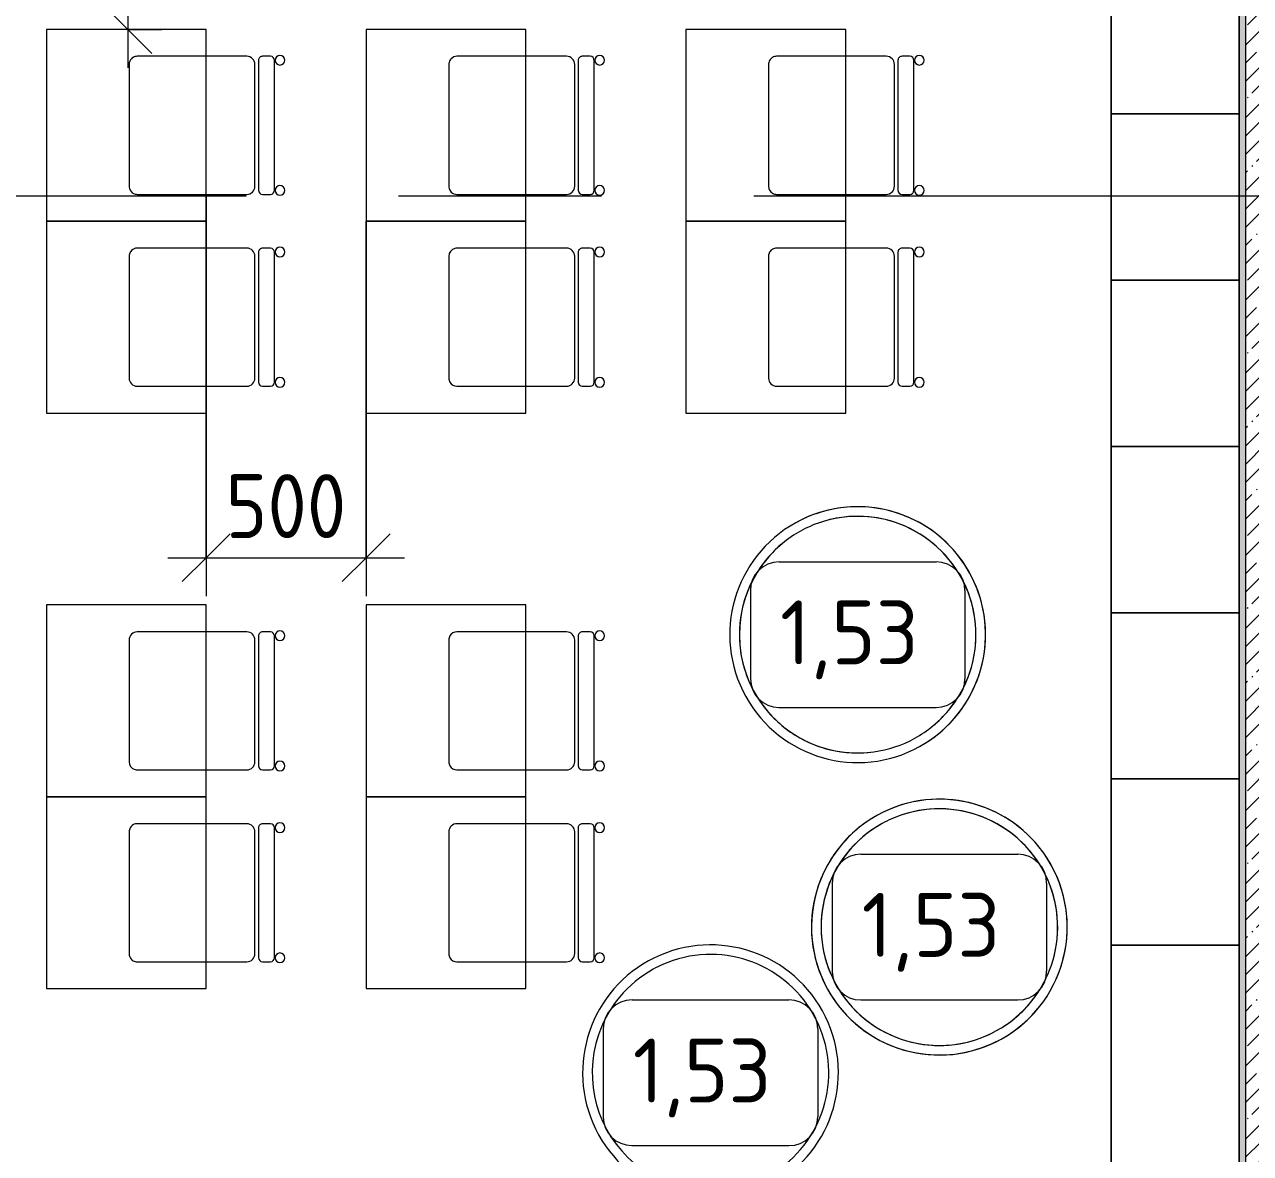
# Model space of a CAD drawing. Header units: millimetres. Extents: x 957 to 228198, y -8553 to 29000.
# Drawn here: x 33343 to 37178, y 605 to 4135 of the extents above; entities that cross this region are included whole.
import ezdxf

# ---------------------------------------------------------------- set-up
doc = ezdxf.new("R2010")
doc.units = ezdxf.units.MM
doc.linetypes.add('Осевая', pattern=[3175, 635, -476.25, 1587.5, -476.25])
for name, color, linetype, lineweight in [('A-ANNO-DIMS', 7, 'Continuous', 9), ('A-ANNO-DIMS-100', 7, 'Continuous', 9), ('A-WALL', 7, 'Continuous', 9), ('I-FURN-IDEN', 7, 'Continuous', 9), ('I-WALL', 7, 'Continuous', 9), ('Оси-2', 7, 'Осевая', 9)]:
    doc.layers.add(name, color=color, linetype=linetype, lineweight=lineweight)
doc.layers.add('A-WALL-FNSH-1', color=9, linetype='Continuous', lineweight=9, true_color=0x808080)
doc.layers.add('I-FURN-1', color=9, linetype='Continuous', lineweight=9, true_color=0x808080)
doc.styles.add('GOST Common_3', font='GOST_Common.ttf', dxfattribs={"height": 200})
doc.styles.add('ISOCPEUR_3', font='isocpeur.ttf', dxfattribs={"width": 0.9, "height": 200})
doc.dimstyles.new('ISO-2_0_0_9К_Средний_округл2_1', dxfattribs={"dimscale": 304.8, "dimtxt": 199.196235, "dimasz": 0.492126, "dimexe": 0.393701, "dimexo": 0, "dimgap": 0, "dimtad": 1, "dimdec": 0, "dimrnd": 10, "dimzin": 0, "dimdsep": 46, "dimtxsty": 'ISOCPEUR_3', "dimblk1": 'OBLIQUE', "dimblk2": 'OBLIQUE', "dimsah": 1, "dimcen": 0.09, "dimdle": 0.393701, "dimazin": 0, "dimtfac": 1, "dimtdec": 4, "dimtix": 1, "dimtmove": 0, "dimatfit": 3, "dimfxl": 1, "dimtvp": 1, "dimtolj": 1, "dimtzin": 0, "dimarcsym": 2})

# ---------------------------------------------------------------- blocks, each defined once
blk = doc.blocks.new('ПУФ - 1_53-25461890-План расстановки мебели и оборудования 3 этажа в осях 12-23')
at = {"layer": 'I-FURN-1'}
for radius, start, end in [(400, 0, 180), (400, 0, 180), (370, 10.5882, 158.8235), (370, 105.8824, 116.4706), (370, 95.2941, 105.8824), (370, 84.7059, 95.2941), (370, 74.1176, 84.7059), (370, 52.9412, 74.1176), (370, 116.4706, 127.0588), (370, 127.0588, 137.6471), (370, 31.7647, 52.9412), (370, 137.6471, 158.8235), (370, 10.5882, 31.7647), (370, 158.8235, 180), (370, 158.8235, 180), (370, 0, 10.5882), (370, 0, 10.5882), (400, 180, 360), (400, 180, 260), (370, 180, 190.5882), (370, 180, 190.5882), (370, 349.5929, 0), (400, 350, 0), (370, 349.5929, 360), (370, 190.5882, 275.2941), (370, 190.5882, 211.7647), (400, 260, 350), (370, 275.2941, 349.4118), (370, 328.2353, 349.4118), (370, 211.7647, 232.9412), (370, 285.8824, 328.2353), (370, 232.9412, 243.5294), (370, 243.5294, 285.8824)]:
    blk.add_arc((0, 0), radius, start, end, dxfattribs=at)
blk = doc.blocks.new('ПУФ - 1_53-V74-План расстановки мебели и оборудования 3 этажа в осях 12-23')
at = {"layer": 'I-FURN-1'}
for radius, start, end in [(400, 0, 180), (400, 70, 110), (400, 110, 180), (370, 0, 180), (370, 0, 169.4118), (400, 20, 70), (400, 0, 20), (370, 169.4118, 180), (400, 180, 360), (400, 180, 280), (370, 180, 349.4118), (370, 180, 190.5882), (400, 280, 0), (370, 349.5929, 0), (370, 349.5929, 360), (370, 190.5882, 201.1765), (370, 285.8824, 349.4118), (370, 201.1765, 211.7647), (370, 211.7647, 222.3529), (370, 222.3529, 243.5294), (370, 243.5294, 275.2941), (370, 275.2941, 285.8824)]:
    blk.add_arc((0, 0), radius, start, end, dxfattribs=at)
blk = doc.blocks.new('ПУФ - 1_53-V75-План расстановки мебели и оборудования 3 этажа в осях 12-23')
at = {"layer": 'I-FURN-1'}
for radius, start, end in [(400, 0, 180), (400, 0, 180), (370, 42.3529, 180), (370, 42.3529, 180), (370, 0, 42.3529), (370, 0, 42.3529), (400, 180, 360), (400, 180, 0), (370, 180, 181.7599), (370, 180, 181.7599), (370, 349.5929, 0), (370, 181.9303, 349.4118), (370, 181.9303, 349.4118), (370, 349.5929, 360)]:
    blk.add_arc((0, 0), radius, start, end, dxfattribs=at)
blk = doc.blocks.new('Стол базовый прямоугольный - 1_7а-25476368-План расстановки мебели и оборудования 3 этажа в осях 12-23')
at = {"layer": 'I-FURN-1'}
for p, q in [((250, 300), (-250, 300)), ((-250, 300), (-250, -300)), ((250, -300), (250, 300)), ((-250, -300), (250, -300))]:
    blk.add_line(p, q, dxfattribs=at)
blk = doc.blocks.new('Стул Breuer - 1_9а-V82-План расстановки мебели и оборудования 3 этажа в осях 12-23')
at = {"layer": 'I-FURN-1'}
for p, q in [((190.5, 241.3), (-190.5, 241.3)), ((-215.9, 215.9), (-215.9, 0)), ((215.9, 0), (215.9, 215.9)), ((-215.9, 0), (-215.9, -127)), ((215.9, -127), (215.9, 0)), ((-190.5, -152.4), (190.5, -152.4)), ((-215.9, -176.2), (-215.9, -200.8)), ((203.2, -163.5), (-203.2, -163.5)), ((215.9, -200.8), (215.9, -176.2)), ((-203.2, -213.5), (203.2, -213.5))]:
    blk.add_line(p, q, dxfattribs=at)
for centre, radius, start, end in [((-190.5, 215.9), 25.4, 135, 165), ((-190.5, 215.9), 25.4, 90, 135), ((190.5, 215.9), 25.4, 60, 90), ((190.5, 215.9), 25.4, 15, 60), ((-190.5, 215.9), 25.4, 165, 180), ((190.5, 215.9), 25.4, 0, 15), ((-190.5, -127), 25.4, 180, 270), ((190.5, -127), 25.4, 270, 360), ((-203.2, -176.2), 12.7, 90, 180), ((203.2, -176.2), 12.7, 360, 90), ((-203.5, -230.6), 15.1, 360, 180), ((-203.2, -200.8), 12.7, 180, 270), ((203.7, -230.6), 15.1, 360, 180), ((203.2, -200.8), 12.7, 270, 360), ((-203.5, -230.6), 15.1, 180, 360), ((203.7, -230.6), 15.1, 180, 360)]:
    blk.add_arc(centre, radius, start, end, dxfattribs=at)
blk = doc.blocks.new('Стул Breuer - 1_9а-V83-План расстановки мебели и оборудования 3 этажа в осях 12-23')
at = {"layer": 'I-FURN-1'}
for p, q in [((190.5, 241.3), (-190.5, 241.3)), ((-215.9, 215.9), (-215.9, 0)), ((215.9, 0), (215.9, 215.9)), ((-215.9, 0), (-215.9, -127)), ((215.9, -127), (215.9, 0)), ((-190.5, -152.4), (190.5, -152.4)), ((-215.9, -176.2), (-215.9, -200.8)), ((203.2, -163.5), (-203.2, -163.5)), ((215.9, -200.8), (215.9, -176.2)), ((-203.2, -213.5), (203.2, -213.5))]:
    blk.add_line(p, q, dxfattribs=at)
for centre, radius, start, end in [((-190.5, 215.9), 25.4, 120, 165), ((-190.5, 215.9), 25.4, 90, 120), ((190.5, 215.9), 25.4, 45, 90), ((190.5, 215.9), 25.4, 30, 45), ((-190.5, 215.9), 25.4, 165, 180), ((190.5, 215.9), 25.4, 0, 30), ((-190.5, -127), 25.4, 180, 270), ((190.5, -127), 25.4, 270, 360), ((-203.2, -176.2), 12.7, 90, 180), ((203.2, -176.2), 12.7, 360, 90), ((-203.5, -230.6), 15.1, 360, 180), ((-203.2, -200.8), 12.7, 180, 270), ((203.7, -230.6), 15.1, 360, 180), ((203.2, -200.8), 12.7, 270, 360), ((-203.5, -230.6), 15.1, 180, 360), ((203.7, -230.6), 15.1, 180, 360)]:
    blk.add_arc(centre, radius, start, end, dxfattribs=at)
blk = doc.blocks.new('Стул Breuer - 1_9а-V84-План расстановки мебели и оборудования 3 этажа в осях 12-23')
at = {"layer": 'I-FURN-1'}
for p, q in [((190.5, 241.3), (-190.5, 241.3)), ((-215.9, 215.9), (-215.9, 0)), ((215.9, 0), (215.9, 215.9)), ((-215.9, 0), (-215.9, -127)), ((215.9, -127), (215.9, 0)), ((-190.5, -152.4), (190.5, -152.4)), ((-215.9, -176.2), (-215.9, -200.8)), ((203.2, -163.5), (-203.2, -163.5)), ((215.9, -200.8), (215.9, -176.2)), ((-203.2, -213.5), (203.2, -213.5))]:
    blk.add_line(p, q, dxfattribs=at)
for centre, radius, start, end in [((-190.5, 215.9), 25.4, 90, 180), ((190.5, 215.9), 25.4, 60, 90), ((190.5, 215.9), 25.4, 45, 60), ((190.5, 215.9), 25.4, 0, 45), ((-190.5, -127), 25.4, 180, 270), ((190.5, -127), 25.4, 270, 360), ((-203.2, -176.2), 12.7, 90, 180), ((203.2, -176.2), 12.7, 360, 90), ((-203.5, -230.6), 15.1, 360, 180), ((-203.2, -200.8), 12.7, 180, 270), ((203.7, -230.6), 15.1, 360, 180), ((203.2, -200.8), 12.7, 270, 360), ((-203.5, -230.6), 15.1, 180, 360), ((203.7, -230.6), 15.1, 180, 360)]:
    blk.add_arc(centre, radius, start, end, dxfattribs=at)
blk = doc.blocks.new('Стул Breuer - 1_9а-V85-План расстановки мебели и оборудования 3 этажа в осях 12-23')
at = {"layer": 'I-FURN-1'}
for p, q in [((190.5, 241.3), (-190.5, 241.3)), ((-215.9, 215.9), (-215.9, 0)), ((215.9, 0), (215.9, 215.9)), ((-215.9, 0), (-215.9, -127)), ((215.9, -127), (215.9, 0)), ((-190.5, -152.4), (190.5, -152.4)), ((-215.9, -176.2), (-215.9, -200.8)), ((203.2, -163.5), (-203.2, -163.5)), ((215.9, -200.8), (215.9, -176.2)), ((-203.2, -213.5), (203.2, -213.5))]:
    blk.add_line(p, q, dxfattribs=at)
for centre, radius, start, end in [((-190.5, 215.9), 25.4, 90, 165), ((190.5, 215.9), 25.4, 0, 90), ((-190.5, 215.9), 25.4, 165, 180), ((-190.5, -127), 25.4, 180, 270), ((190.5, -127), 25.4, 270, 360), ((-203.2, -176.2), 12.7, 90, 180), ((203.2, -176.2), 12.7, 360, 90), ((-203.5, -230.6), 15.1, 360, 180), ((-203.2, -200.8), 12.7, 180, 270), ((203.7, -230.6), 15.1, 360, 180), ((203.2, -200.8), 12.7, 270, 360), ((-203.5, -230.6), 15.1, 180, 360), ((203.7, -230.6), 15.1, 180, 360)]:
    blk.add_arc(centre, radius, start, end, dxfattribs=at)
blk = doc.blocks.new('Стул Breuer - 1_9а-V86-План расстановки мебели и оборудования 3 этажа в осях 12-23')
at = {"layer": 'I-FURN-1'}
for p, q in [((190.5, 241.3), (-190.5, 241.3)), ((-215.9, 215.9), (-215.9, 0)), ((215.9, 0), (215.9, 215.9)), ((-215.9, 0), (-215.9, -127)), ((215.9, -127), (215.9, 0)), ((-190.5, -152.4), (190.5, -152.4)), ((-215.9, -176.2), (-215.9, -200.8)), ((203.2, -163.5), (-203.2, -163.5)), ((215.9, -200.8), (215.9, -176.2)), ((-203.2, -213.5), (203.2, -213.5))]:
    blk.add_line(p, q, dxfattribs=at)
for centre, radius, start, end in [((-190.5, 215.9), 25.4, 120, 180), ((-190.5, 215.9), 25.4, 90, 120), ((190.5, 215.9), 25.4, 0, 90), ((-190.5, -127), 25.4, 180, 270), ((190.5, -127), 25.4, 270, 360), ((-203.2, -176.2), 12.7, 90, 180), ((203.2, -176.2), 12.7, 360, 90), ((-203.5, -230.6), 15.1, 360, 180), ((-203.2, -200.8), 12.7, 180, 270), ((203.7, -230.6), 15.1, 360, 180), ((203.2, -200.8), 12.7, 270, 360), ((-203.5, -230.6), 15.1, 180, 360), ((203.7, -230.6), 15.1, 180, 360)]:
    blk.add_arc(centre, radius, start, end, dxfattribs=at)
blk = doc.blocks.new('Стул Breuer - 1_9а-V87-План расстановки мебели и оборудования 3 этажа в осях 12-23')
at = {"layer": 'I-FURN-1'}
for p, q in [((190.5, 241.3), (-190.5, 241.3)), ((-215.9, 215.9), (-215.9, 0)), ((215.9, 0), (215.9, 215.9)), ((-215.9, 0), (-215.9, -127)), ((215.9, -127), (215.9, 0)), ((-190.5, -152.4), (190.5, -152.4)), ((-215.9, -176.2), (-215.9, -200.8)), ((203.2, -163.5), (-203.2, -163.5)), ((215.9, -200.8), (215.9, -176.2)), ((-203.2, -213.5), (203.2, -213.5))]:
    blk.add_line(p, q, dxfattribs=at)
for centre, radius, start, end in [((-190.5, 215.9), 25.4, 135, 180), ((-190.5, 215.9), 25.4, 120, 135), ((-190.5, 215.9), 25.4, 105, 120), ((-190.5, 215.9), 25.4, 90, 105), ((190.5, 215.9), 25.4, 75, 90), ((190.5, 215.9), 25.4, 60, 75), ((190.5, 215.9), 25.4, 45, 60), ((190.5, 215.9), 25.4, 0, 45), ((-190.5, -127), 25.4, 180, 270), ((190.5, -127), 25.4, 270, 360), ((-203.2, -176.2), 12.7, 90, 180), ((203.2, -176.2), 12.7, 360, 90), ((-203.5, -230.6), 15.1, 360, 180), ((-203.2, -200.8), 12.7, 180, 270), ((203.7, -230.6), 15.1, 360, 180), ((203.2, -200.8), 12.7, 270, 360), ((-203.5, -230.6), 15.1, 180, 360), ((203.7, -230.6), 15.1, 180, 360)]:
    blk.add_arc(centre, radius, start, end, dxfattribs=at)
blk = doc.blocks.new('Стул Breuer - 1_9а-V88-План расстановки мебели и оборудования 3 этажа в осях 12-23')
at = {"layer": 'I-FURN-1'}
for p, q in [((190.5, 241.3), (-190.5, 241.3)), ((-215.9, 215.9), (-215.9, 0)), ((215.9, 0), (215.9, 215.9)), ((-215.9, 0), (-215.9, -127)), ((215.9, -127), (215.9, 0)), ((-190.5, -152.4), (190.5, -152.4)), ((-215.9, -176.2), (-215.9, -200.8)), ((203.2, -163.5), (-203.2, -163.5)), ((215.9, -200.8), (215.9, -176.2)), ((-203.2, -213.5), (203.2, -213.5))]:
    blk.add_line(p, q, dxfattribs=at)
for centre, radius, start, end in [((-190.5, 215.9), 25.4, 120, 180), ((-190.5, 215.9), 25.4, 90, 120), ((190.5, 215.9), 25.4, 15, 90), ((190.5, 215.9), 25.4, 0, 15), ((-190.5, -127), 25.4, 180, 270), ((190.5, -127), 25.4, 270, 360), ((-203.2, -176.2), 12.7, 90, 180), ((203.2, -176.2), 12.7, 360, 90), ((-203.5, -230.6), 15.1, 360, 180), ((-203.2, -200.8), 12.7, 180, 270), ((203.7, -230.6), 15.1, 360, 180), ((203.2, -200.8), 12.7, 270, 360), ((-203.5, -230.6), 15.1, 180, 360), ((203.7, -230.6), 15.1, 180, 360)]:
    blk.add_arc(centre, radius, start, end, dxfattribs=at)
blk = doc.blocks.new('Стул Breuer - 1_9а-V89-План расстановки мебели и оборудования 3 этажа в осях 12-23')
at = {"layer": 'I-FURN-1'}
for p, q in [((190.5, 241.3), (-190.5, 241.3)), ((-215.9, 215.9), (-215.9, 0)), ((215.9, 0), (215.9, 215.9)), ((-215.9, 0), (-215.9, -127)), ((215.9, -127), (215.9, 0)), ((-190.5, -152.4), (190.5, -152.4)), ((-215.9, -176.2), (-215.9, -200.8)), ((203.2, -163.5), (-203.2, -163.5)), ((215.9, -200.8), (215.9, -176.2)), ((-203.2, -213.5), (203.2, -213.5))]:
    blk.add_line(p, q, dxfattribs=at)
for centre, radius, start, end in [((-190.5, 215.9), 25.4, 120, 180), ((-190.5, 215.9), 25.4, 90, 120), ((190.5, 215.9), 25.4, 60, 90), ((190.5, 215.9), 25.4, 0, 60), ((-190.5, -127), 25.4, 180, 270), ((190.5, -127), 25.4, 270, 360), ((-203.2, -176.2), 12.7, 90, 180), ((203.2, -176.2), 12.7, 360, 90), ((-203.5, -230.6), 15.1, 360, 180), ((-203.2, -200.8), 12.7, 180, 270), ((203.7, -230.6), 15.1, 360, 180), ((203.2, -200.8), 12.7, 270, 360), ((-203.5, -230.6), 15.1, 180, 360), ((203.7, -230.6), 15.1, 180, 360)]:
    blk.add_arc(centre, radius, start, end, dxfattribs=at)
blk = doc.blocks.new('Стул Breuer - 1_9а-V90-План расстановки мебели и оборудования 3 этажа в осях 12-23')
at = {"layer": 'I-FURN-1'}
for p, q in [((190.5, 241.3), (-190.5, 241.3)), ((-215.9, 215.9), (-215.9, 0)), ((215.9, 0), (215.9, 215.9)), ((-215.9, 0), (-215.9, -127)), ((215.9, -127), (215.9, 0)), ((-190.5, -152.4), (190.5, -152.4)), ((-215.9, -176.2), (-215.9, -200.8)), ((203.2, -163.5), (-203.2, -163.5)), ((215.9, -200.8), (215.9, -176.2)), ((-203.2, -213.5), (203.2, -213.5))]:
    blk.add_line(p, q, dxfattribs=at)
for centre, radius, start, end in [((-190.5, 215.9), 25.4, 90, 150), ((190.5, 215.9), 25.4, 75, 90), ((190.5, 215.9), 25.4, 60, 75), ((190.5, 215.9), 25.4, 45, 60), ((190.5, 215.9), 25.4, 30, 45), ((-190.5, 215.9), 25.4, 150, 180), ((190.5, 215.9), 25.4, 15, 30), ((190.5, 215.9), 25.4, 0, 15), ((-190.5, -127), 25.4, 180, 270), ((190.5, -127), 25.4, 270, 360), ((-203.2, -176.2), 12.7, 90, 180), ((203.2, -176.2), 12.7, 360, 90), ((-203.5, -230.6), 15.1, 360, 180), ((-203.2, -200.8), 12.7, 180, 270), ((203.7, -230.6), 15.1, 360, 180), ((203.2, -200.8), 12.7, 270, 360), ((-203.5, -230.6), 15.1, 180, 360), ((203.7, -230.6), 15.1, 180, 360)]:
    blk.add_arc(centre, radius, start, end, dxfattribs=at)
blk = doc.blocks.new('Стул Breuer - 1_9а-V91-План расстановки мебели и оборудования 3 этажа в осях 12-23')
at = {"layer": 'I-FURN-1'}
for p, q in [((190.5, 241.3), (-190.5, 241.3)), ((-215.9, 215.9), (-215.9, 0)), ((215.9, 0), (215.9, 215.9)), ((-215.9, 0), (-215.9, -127)), ((215.9, -127), (215.9, 0)), ((-190.5, -152.4), (190.5, -152.4)), ((-215.9, -176.2), (-215.9, -200.8)), ((203.2, -163.5), (-203.2, -163.5)), ((215.9, -200.8), (215.9, -176.2)), ((-203.2, -213.5), (203.2, -213.5))]:
    blk.add_line(p, q, dxfattribs=at)
for centre, radius, start, end in [((-190.5, 215.9), 25.4, 90, 180), ((190.5, 215.9), 25.4, 60, 90), ((190.5, 215.9), 25.4, 30, 60), ((190.5, 215.9), 25.4, 0, 30), ((-190.5, -127), 25.4, 180, 270), ((190.5, -127), 25.4, 270, 360), ((-203.2, -176.2), 12.7, 90, 180), ((203.2, -176.2), 12.7, 360, 90), ((-203.5, -230.6), 15.1, 360, 180), ((-203.2, -200.8), 12.7, 180, 270), ((203.7, -230.6), 15.1, 360, 180), ((203.2, -200.8), 12.7, 270, 360), ((-203.5, -230.6), 15.1, 180, 360), ((203.7, -230.6), 15.1, 180, 360)]:
    blk.add_arc(centre, radius, start, end, dxfattribs=at)
blk = doc.blocks.new('шкаф 1_112 - шкаф 1_112-31117176-План расстановки мебели и оборудования 3 этажа в осях 12-23')
at = {"layer": 'I-FURN-1'}
for p, q in [((-400, 6070), (-400, 0)), ((0, 0), (0, 6070)), ((-400, 3815), (-400, 3295)), ((-400, 3295), (-400, 3815)), ((0, 3295), (0, 3815)), ((0, 3815), (0, 3295)), ((0, 3295), (-400, 3295)), ((0, 3295), (-400, 3295)), ((-400, 3295), (-400, 2775)), ((-400, 2775), (-400, 3295)), ((-400, 3295), (0, 3295)), ((-400, 3295), (0, 3295)), ((0, 3295), (-400, 3295)), ((0, 2775), (0, 3295)), ((0, 3295), (0, 2775)), ((0, 2775), (-400, 2775)), ((-400, 2775), (0, 2775)), ((0, 2775), (-400, 2775)), ((0, 2775), (-400, 2775)), ((-400, 2775), (-400, 2255)), ((-400, 2255), (-400, 2775)), ((-400, 2775), (0, 2775)), ((0, 2255), (0, 2775)), ((0, 2775), (0, 2255)), ((0, 2255), (-400, 2255)), ((0, 2255), (-400, 2255)), ((-400, 2255), (-400, 1735)), ((-400, 1735), (-400, 2255)), ((-400, 2255), (0, 2255)), ((-400, 2255), (0, 2255)), ((0, 2255), (-400, 2255)), ((0, 1735), (0, 2255)), ((0, 2255), (0, 1735)), ((0, 1735), (-400, 1735)), ((-400, 1735), (0, 1735)), ((0, 1735), (-400, 1735)), ((0, 1735), (-400, 1735)), ((-400, 1735), (-400, 1215)), ((-400, 1215), (-400, 1735)), ((-400, 1735), (0, 1735)), ((0, 1215), (0, 1735)), ((0, 1735), (0, 1215)), ((0, 1215), (-400, 1215)), ((0, 1215), (-400, 1215)), ((-400, 1215), (-400, 695)), ((-400, 695), (-400, 1215)), ((-400, 1215), (0, 1215)), ((-400, 1215), (0, 1215)), ((0, 1215), (-400, 1215)), ((0, 695), (0, 1215)), ((0, 1215), (0, 695)), ((0, 695), (-400, 695)), ((-400, 695), (0, 695)), ((0, 695), (-400, 695)), ((0, 695), (-400, 695)), ((-400, 695), (-400, 0)), ((-400, 0), (-400, 695)), ((-400, 695), (0, 695)), ((0, 0), (0, 695)), ((0, 695), (0, 0))]:
    blk.add_line(p, q, dxfattribs=at)
blk = doc.blocks.new('Марка_Мебель - В прямоуг_Balcon_Марка-25523697-План расстановки мебели и оборудования 3 этажа в осях 12-23')
at = {"layer": 'I-FURN-IDEN'}
for p, q in [((-2.455, 2.278), (2.455, 2.278)), ((-3.355, 1.378), (-3.355, -1.384)), ((3.355, 1.378), (3.355, -1.378)), ((-2.461, -2.278), (2.455, -2.278))]:
    blk.add_line(p, q, dxfattribs=at)
for centre, radius, start, end in [((-2.455, 1.378), 0.9, 90, 180), ((2.455, 1.378), 0.9, 0, 90), ((-2.461, -1.384), 0.893, 180, 270), ((2.455, -1.378), 0.9, 270, 0)]:
    blk.add_arc(centre, radius, start, end, dxfattribs=at)
blk = doc.blocks.new('DIMBLOCK5-План расстановки мебели и оборудования 3 этажа в осях 12-23')
at = {"layer": 'A-ANNO-DIMS-100'}
for p, q in [((33667, 4840.1), (33667, 4000.1)), ((33773, 4720.1), (33547, 4720.1)), ((33667, 4720.1), (33773, 4720.1)), ((33773, 4120.1), (33547, 4120.1)), ((33667, 4120.1), (33773, 4120.1))]:
    blk.add_line(p, q, dxfattribs=at)
at = {"layer": 'A-ANNO-DIMS-100', "lineweight": 20}
for p, q in [((33667, 4720.1), (33592, 4795.1)), ((33667, 4720.1), (33742, 4645.1)), ((33667, 4120.1), (33592, 4195.1)), ((33667, 4120.1), (33742, 4045.1))]:
    blk.add_line(p, q, dxfattribs=at)
at = {"layer": 'A-ANNO-DIMS-100', "color": 0, "insert": (33405.7, 4230.5), "char_height": 200, "width": 455.087, "attachment_point": 1, "rotation": 90, "line_spacing_factor": 1.149209, "style": 'ISOCPEUR_3'}
blk.add_mtext('600', dxfattribs=at)
blk = doc.blocks.new('_Oblique')
at = {"color": 0, "linetype": 'ByBlock', "lineweight": -2}
blk.add_line((-0.5, -0.5), (0.5, 0.5), dxfattribs=at)
blk = doc.blocks.new('DIMBLOCK7-План расстановки мебели и оборудования 3 этажа в осях 12-23')
at = {"layer": 'A-ANNO-DIMS-100'}
for p, q in [((33911.8, 3601.5), (33911.8, 2348)), ((33911.8, 2468), (33911.8, 3601.5)), ((34411.8, 3520.1), (34411.8, 2348)), ((34411.8, 2468), (34411.8, 3520.1)), ((33791.8, 2468), (34531.8, 2468))]:
    blk.add_line(p, q, dxfattribs=at)
at = {"layer": 'A-ANNO-DIMS-100', "lineweight": 20}
for p, q in [((33911.8, 2468), (33986.8, 2543)), ((34411.8, 2468), (34486.8, 2543)), ((33911.8, 2468), (33836.8, 2393)), ((34411.8, 2468), (34336.8, 2393))]:
    blk.add_line(p, q, dxfattribs=at)
at = {"layer": 'A-ANNO-DIMS-100', "color": 0, "insert": (33972.1, 2729.3), "char_height": 200, "width": 455.087, "attachment_point": 1, "line_spacing_factor": 1.149209, "style": 'ISOCPEUR_3'}
blk.add_mtext('500', dxfattribs=at)

msp = doc.modelspace()

# ---------------------------------------------------------------- hatches: boundary and pattern name
at = {"layer": 'I-WALL'}
h = msp.add_hatch(dxfattribs=at)
h.set_pattern_fill('FP_17', color=256, style=0, pattern_type=2)
h.set_pattern_definition([(45, (-10247.55, 0), (-57.02463, 57.02463), []), (45, (-10190.526, 0), (-57.02463, 57.02463), [100.806, -20.161, 3.353, -16.808])])
h.paths.add_polyline_path([(37382.4, 400), (37382.4, 870), (37351.8, 870), (37351.8, 1370), (37382.4, 1370), (37382.4, 7400), (37162.4, 7400), (37162.4, 400)])
h = msp.add_hatch(dxfattribs=at)
h.set_pattern_fill('FP_68', color=256, style=0, pattern_type=2)
h.set_pattern_definition([(0, (-10247.55, 0), (121.92, 30.48), [10.058, -81.382, 10.058, -81.382, -487.68]), (0, (-10247.55, 0), (121.92, 30.48), [-182.88, 10.058, -172.822, 10.058, -81.382, -213.36]), (0, (-10247.55, 0), (121.92, 30.48), [-457.2, 10.058, -50.902, 10.058, -142.342]), (120, (-10201.83, 15.24), (-87.356454, 90.345817), [10.058, -81.382, 10.058, -81.382, -487.68]), (120, (-10201.83, 15.24), (-87.356454, 90.345817), [-182.88, 10.058, -172.822, 10.058, -81.382, -213.36]), (120, (-10201.83, 15.24), (-87.356454, 90.345817), [-457.2, 10.058, -50.902, 10.058, -142.342]), (240, (-10186.59, 76.2), (-34.563546, -120.825817), [10.058, -81.382, 10.058, -81.382, -487.68]), (240, (-10186.59, 76.2), (-34.563546, -120.825817), [-182.88, 10.058, -172.822, 10.058, -81.382, -213.36]), (240, (-10186.59, 76.2), (-34.563546, -120.825817), [-457.2, 10.058, -50.902, 10.058, -142.342])])
h.paths.add_polyline_path([(37143.4, 140), (37162.4, 140), (37162.4, 7070), (37142.4, 7070), (37142.4, 140)])

# ---------------------------------------------------------------- linework, layer by layer
at = {"layer": 'A-WALL'}
for p, q in [((37162.4, 7070), (37162.4, 400)), ((37142.4, 100), (37142.4, 7050))]:
    msp.add_line(p, q, dxfattribs=at)
at = {"layer": 'A-WALL-FNSH-1'}
msp.add_line((37141.4, 7049), (37141.4, 140), dxfattribs=at)
at = {"layer": 'Оси-2'}
msp.add_line((28163.2, 3600), (72002.4, 3600), dxfattribs=at)

# ---------------------------------------------------------------- block references
at = {"layer": 'I-FURN-1'}
for name, p in [('шкаф 1_112 - шкаф 1_112-31117176-План расстановки мебели и оборудования 3 этажа в осях 12-23', (37142.4, 561)), ('Стол базовый прямоугольный - 1_7а-25476368-План расстановки мебели и оборудования 3 этажа в осях 12-23', (33661.8, 3820.1)), ('Стол базовый прямоугольный - 1_7а-25476368-План расстановки мебели и оборудования 3 этажа в осях 12-23', (34661.8, 3820.1)), ('Стол базовый прямоугольный - 1_7а-25476368-План расстановки мебели и оборудования 3 этажа в осях 12-23', (35661.8, 3820.1)), ('Стол базовый прямоугольный - 1_7а-25476368-План расстановки мебели и оборудования 3 этажа в осях 12-23', (33661.8, 3220.1)), ('Стол базовый прямоугольный - 1_7а-25476368-План расстановки мебели и оборудования 3 этажа в осях 12-23', (34661.8, 3220.1)), ('Стол базовый прямоугольный - 1_7а-25476368-План расстановки мебели и оборудования 3 этажа в осях 12-23', (35661.8, 3220.1)), ('Стол базовый прямоугольный - 1_7а-25476368-План расстановки мебели и оборудования 3 этажа в осях 12-23', (33661.8, 2020.1)), ('Стол базовый прямоугольный - 1_7а-25476368-План расстановки мебели и оборудования 3 этажа в осях 12-23', (34661.8, 2020.1)), ('Стол базовый прямоугольный - 1_7а-25476368-План расстановки мебели и оборудования 3 этажа в осях 12-23', (33661.8, 1420.1)), ('Стол базовый прямоугольный - 1_7а-25476368-План расстановки мебели и оборудования 3 этажа в осях 12-23', (34661.8, 1420.1))]:
    msp.add_blockref(name, p, dxfattribs=at)
for name, p, rotation in [('Стул Breuer - 1_9а-V83-План расстановки мебели и оборудования 3 этажа в осях 12-23', (33911.8, 3820.1), 89.99999999999959), ('Стул Breuer - 1_9а-V87-План расстановки мебели и оборудования 3 этажа в осях 12-23', (34911.8, 3820.1), 89.99999999999959), ('Стул Breuer - 1_9а-V90-План расстановки мебели и оборудования 3 этажа в осях 12-23', (35911.8, 3820.1), 89.99999999999959), ('Стул Breuer - 1_9а-V84-План расстановки мебели и оборудования 3 этажа в осях 12-23', (33911.8, 3220.1), 89.99999999999959), ('Стул Breuer - 1_9а-V88-План расстановки мебели и оборудования 3 этажа в осях 12-23', (34911.8, 3220.1), 89.99999999999959), ('Стул Breuer - 1_9а-V91-План расстановки мебели и оборудования 3 этажа в осях 12-23', (35911.8, 3220.1), 89.99999999999959), ('ПУФ - 1_53-25461890-План расстановки мебели и оборудования 3 этажа в осях 12-23', (35949.3, 2227.3), 118.9499011641568), ('Стул Breuer - 1_9а-V85-План расстановки мебели и оборудования 3 этажа в осях 12-23', (33911.8, 2020.1), 89.99999999999959), ('Стул Breuer - 1_9а-V89-План расстановки мебели и оборудования 3 этажа в осях 12-23', (34911.8, 2020.1), 89.99999999999959), ('ПУФ - 1_53-V74-План расстановки мебели и оборудования 3 этажа в осях 12-23', (36204.8, 1312.6), 118.9499011641568), ('Стул Breuer - 1_9а-V82-План расстановки мебели и оборудования 3 этажа в осях 12-23', (33911.8, 1420.1), 89.99999999999959), ('Стул Breuer - 1_9а-V86-План расстановки мебели и оборудования 3 этажа в осях 12-23', (34911.8, 1420.1), 89.99999999999959), ('ПУФ - 1_53-V75-План расстановки мебели и оборудования 3 этажа в осях 12-23', (35489, 857.1), 118.9499011641568)]:
    msp.add_blockref(name, p, dxfattribs=dict(at, rotation=rotation))
at = {"layer": 'I-FURN-IDEN', "xscale": 99.99999999999993, "yscale": 99.99999999999993, "zscale": 99.99999999999993}
for p in [(35949.3, 2227.3), (36204.8, 1312.6), (35489, 857.1)]:
    msp.add_blockref('Марка_Мебель - В прямоуг_Balcon_Марка-25523697-План расстановки мебели и оборудования 3 этажа в осях 12-23', p, dxfattribs=at)

# ---------------------------------------------------------------- texts
at = {"layer": 'I-FURN-IDEN', "char_height": 200, "width": 553.164, "attachment_point": 1, "style": 'GOST Common_3'}
for insert in [(35706.3, 2334.3), (35961.8, 1419.6), (35246, 964.1)]:
    msp.add_mtext('1,53', dxfattribs=dict(at, insert=insert))

# ---------------------------------------------------------------- dimensions: what is measured, and where the dimension line sits
at = {"layer": 'A-ANNO-DIMS'}
dim = msp.add_linear_dim(base=(33667, 4120.1), p1=(33773, 4720.1), p2=(33773, 4120.1), angle=90, dimstyle='ISO-2_0_0_9К_Средний_округл2_1', override={"dimpost": '<>', "dimfxl": 600}, dxfattribs=at)
dim.commit()
dim.dimension.update_dxf_attribs({"geometry": 'DIMBLOCK5-План расстановки мебели и оборудования 3 этажа в осях 12-23', "text_midpoint": (33567, 4420.1)})
dim = msp.add_linear_dim(base=(34411.8, 2468), p1=(33911.8, 3601.5), p2=(34411.8, 3520.1), dimstyle='ISO-2_0_0_9К_Средний_округл2_1', override={"dimpost": '<>', "dimfxl": 506.590365}, dxfattribs=at)
dim.commit()
dim.dimension.update_dxf_attribs({"geometry": 'DIMBLOCK7-План расстановки мебели и оборудования 3 этажа в осях 12-23', "text_midpoint": (34161.8, 2568)})

doc.saveas('drawing.dxf')
